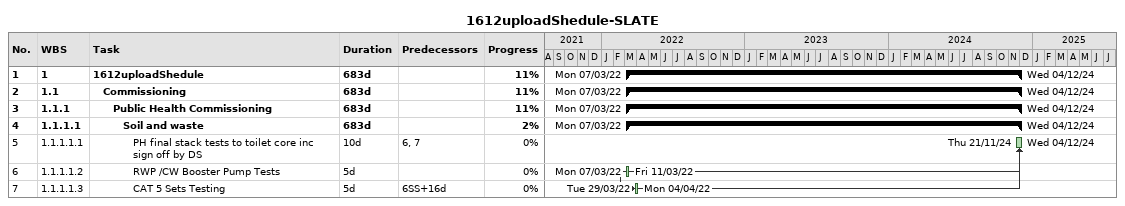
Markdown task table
1612uploadShedule-SLATE

| ID | WBS | Task | Duration | Start | Finish | Predecessors | % complete |
|---|---|---|---|---|---|---|---|
| 1 | 1 | **1612uploadShedule** | 683d | 2022-03-07 | 2024-12-04 |  | 11 |
| 2 | 1.1 | **Commissioning** | 683d | 2022-03-07 | 2024-12-04 |  | 11 |
| 3 | 1.1.1 | **Public Health Commissioning** | 683d | 2022-03-07 | 2024-12-04 |  | 11 |
| 4 | 1.1.1.1 | **Soil and waste** | 683d | 2022-03-07 | 2024-12-04 |  | 2 |
| 5 | 1.1.1.1.1 | PH final stack tests to toilet core inc sign off by DS | 10d | 2024-11-21 | 2024-12-04 | 6, 7 | 0 |
| 6 | 1.1.1.1.2 | RWP /CW Booster Pump Tests | 5d | 2022-03-07 | 2022-03-11 |  | 0 |
| 7 | 1.1.1.1.3 | CAT 5 Sets Testing | 5d | 2022-03-29 | 2022-04-04 | 6SS+16d | 0 |
